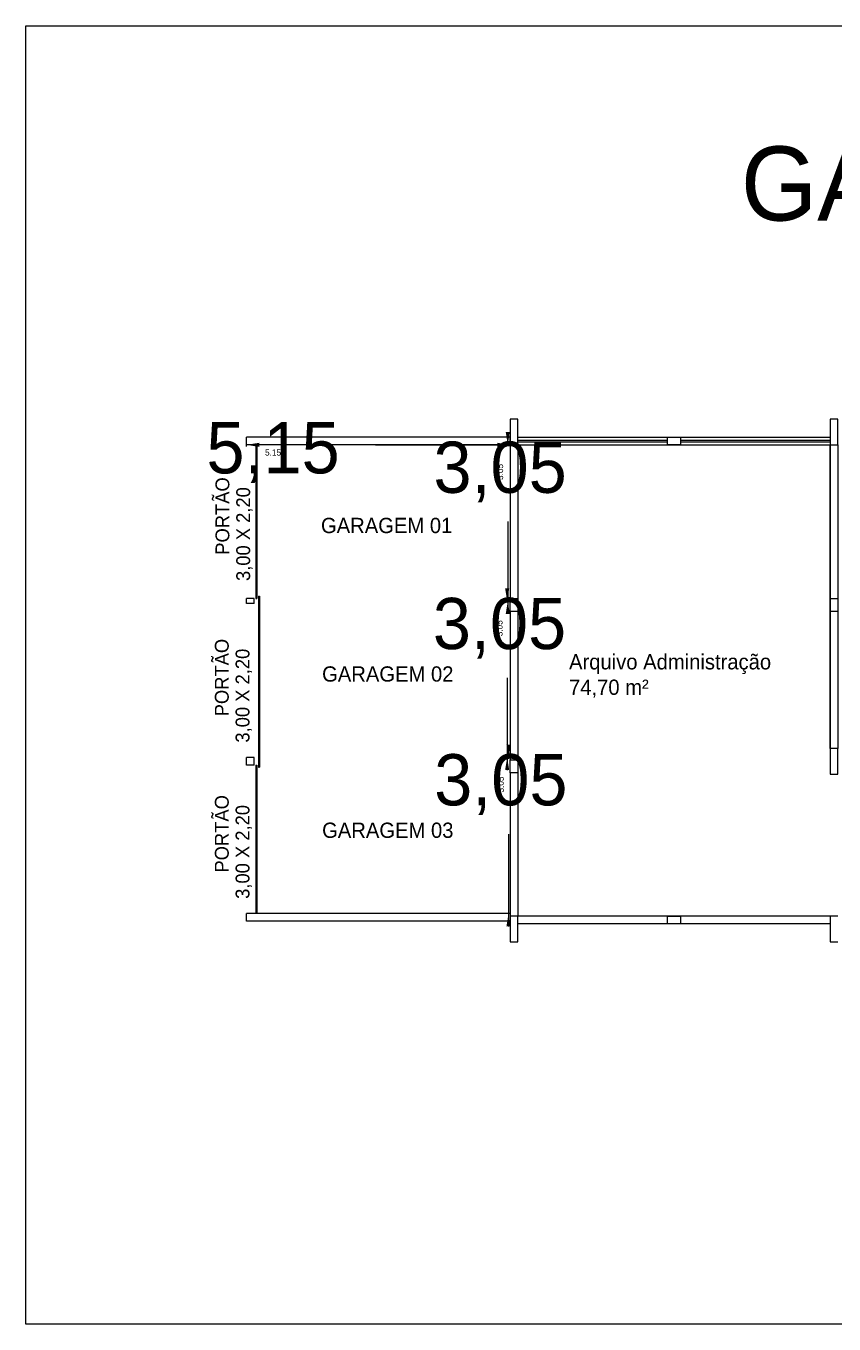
# Model space of a CAD drawing. Header units: metres. Extents: x -999 to 3200, y -1400 to 5056.
# Drawn here: x 1211.16 to 1226.94, y 4664.73 to 4690.07 of the extents above; entities that cross this region are included whole.
import ezdxf

# ---------------------------------------------------------------- set-up
doc = ezdxf.new("R2010")
doc.units = ezdxf.units.M
for name, color, linetype, true_color in [('.5', 7, 'Continuous', 0x000005), ('0.8', 7, 'Continuous', 0x000008), ('1', 7, 'Continuous', 0x000001), ('Capa4', 7, 'Continuous', 0x000004), ('DESENHO', 7, 'Continuous', 0x010c03), ('Layer2', 7, 'Continuous', 0x000002), ('PORTA', 7, 'Continuous', 0x000003), ('Vão', 7, 'Continuous', 0x000002)]:
    doc.layers.add(name, color=color, linetype=linetype, true_color=true_color)

# ---------------------------------------------------------------- blocks, each defined once
blk = doc.blocks.new('_CLOSEDFILLED')
at = {"color": 0, "linetype": 'BYBLOCK'}
blk.add_solid([(-1, 0.16), (0, 0), (-1, -0.16)], dxfattribs=at)

msp = doc.modelspace()

# ---------------------------------------------------------------- linework, layer by layer
at = {"layer": '.5', "color": 5}
for p, q in [((1227.017, 4672.691), (1226.867, 4672.691)), ((1226.867, 4672.691), (1226.867, 4672.191)), ((1226.867, 4672.191), (1227.017, 4672.191))]:
    msp.add_line(p, q, dxfattribs=at)
for points in [[(1220.767, 4681.891), (1220.767, 4682.391), (1220.617, 4682.391), (1220.617, 4681.891), (1220.767, 4681.891)], [(1220.767, 4681.891), (1220.767, 4682.391), (1220.617, 4682.391), (1220.617, 4681.891), (1220.767, 4681.891)], [(1227.017, 4681.891), (1227.017, 4682.391), (1226.867, 4682.391), (1226.867, 4681.891), (1227.017, 4681.891)], [(1223.942, 4681.891), (1223.692, 4681.891), (1223.692, 4682.041), (1223.942, 4682.041), (1223.942, 4681.891)], [(1220.617, 4678.641), (1220.617, 4678.891), (1220.767, 4678.891), (1220.767, 4678.641), (1220.617, 4678.641)], [(1226.867, 4678.641), (1226.867, 4678.891), (1227.017, 4678.891), (1227.017, 4678.641), (1226.867, 4678.641)], [(1227.017, 4675.466), (1227.017, 4675.966), (1226.867, 4675.966), (1226.867, 4675.466), (1227.017, 4675.466)], [(1220.617, 4675.491), (1220.617, 4675.741), (1220.767, 4675.741), (1220.767, 4675.491), (1220.617, 4675.491)], [(1220.767, 4672.191), (1220.767, 4672.691), (1220.617, 4672.691), (1220.617, 4672.191), (1220.767, 4672.191)], [(1220.767, 4672.191), (1220.767, 4672.691), (1220.617, 4672.691), (1220.617, 4672.191), (1220.767, 4672.191)], [(1223.942, 4672.541), (1223.692, 4672.541), (1223.692, 4672.691), (1223.942, 4672.691), (1223.942, 4672.541)]]:
    msp.add_lwpolyline(points, dxfattribs=at)
at = {"color": 7}
for p, q in [((1215.467, 4681.861), (1215.467, 4682.041)), ((1220.617, 4682.041), (1215.467, 4682.041)), ((1220.617, 4681.891), (1215.617, 4681.891)), ((1220.617, 4681.891), (1220.617, 4682.041)), ((1220.617, 4681.891), (1220.617, 4678.891)), ((1220.767, 4682.041), (1226.867, 4682.041)), ((1220.767, 4681.891), (1226.867, 4681.891)), ((1220.767, 4681.891), (1220.767, 4678.891)), ((1215.467, 4678.791), (1215.467, 4678.891)), ((1215.617, 4678.791), (1215.617, 4678.891)), ((1220.617, 4678.641), (1220.617, 4675.741)), ((1220.767, 4678.641), (1220.767, 4675.741)), ((1215.467, 4675.641), (1215.467, 4675.791)), ((1215.617, 4675.641), (1215.617, 4675.791)), ((1215.617, 4675.641), (1215.467, 4675.641)), ((1220.617, 4675.491), (1220.617, 4672.591)), ((1220.767, 4675.491), (1220.767, 4672.691)), ((1215.467, 4672.591), (1215.467, 4672.741)), ((1220.617, 4672.741), (1215.467, 4672.741)), ((1220.617, 4672.591), (1215.467, 4672.591)), ((1226.867, 4672.691), (1220.767, 4672.691)), ((1220.767, 4672.541), (1220.767, 4672.691)), ((1226.867, 4672.541), (1220.767, 4672.541))]:
    msp.add_line(p, q, dxfattribs=at)
at = {"color": 2}
for p, q in [((1215.467, 4681.891), (1215.467, 4681.891)), ((1217.987, 4681.891), (1220.367, 4681.891)), ((1220.617, 4681.891), (1220.571, 4681.891)), ((1220.617, 4681.891), (1220.617, 4681.891)), ((1220.571, 4680.392), (1220.571, 4678.591)), ((1220.571, 4678.841), (1220.559, 4678.841)), ((1220.617, 4678.841), (1220.571, 4678.841)), ((1220.559, 4677.342), (1220.559, 4675.541)), ((1220.617, 4675.791), (1220.559, 4675.791)), ((1220.617, 4675.791), (1220.585, 4675.791)), ((1220.585, 4674.292), (1220.585, 4672.491)), ((1220.617, 4672.741), (1220.585, 4672.741))]:
    msp.add_line(p, q, dxfattribs=at)
at = {"color": 1}
for p, q in [((1215.652, 4681.891), (1215.652, 4678.891)), ((1215.672, 4681.891), (1215.672, 4678.891)), ((1215.652, 4678.891), (1215.672, 4678.891)), ((1215.702, 4678.935), (1215.702, 4675.601)), ((1215.702, 4678.935), (1215.722, 4678.935)), ((1215.722, 4678.935), (1215.722, 4675.601)), ((1215.652, 4675.641), (1215.652, 4672.741)), ((1215.652, 4675.641), (1215.672, 4675.641)), ((1215.672, 4675.641), (1215.672, 4672.741)), ((1215.702, 4675.601), (1215.722, 4675.601))]:
    msp.add_line(p, q, dxfattribs=at)
at = {"color": 7}
msp.add_lwpolyline([(1226.867, 4681.891), (1227.017, 4681.891), (1227.017, 4675.966), (1226.867, 4675.966)], close=True, dxfattribs=at)
at = {"layer": '1', "color": 1}
for p, q in [((1220.767, 4682.041), (1223.692, 4682.041)), ((1220.767, 4681.891), (1223.692, 4681.891)), ((1223.942, 4682.041), (1226.867, 4682.041)), ((1223.942, 4681.891), (1226.867, 4681.891))]:
    msp.add_line(p, q, dxfattribs=at)
at = {"layer": 'Capa4', "color": 4}
msp.add_line((1226.867, 4681.891), (1226.867, 4675.966), dxfattribs=at)
at = {"layer": 'Defpoints'}
for p in [(1215.467, 4681.891), (1220.617, 4681.891), (1220.617, 4681.891), (1220.617, 4681.891), (1220.571, 4678.841), (1220.571, 4678.841), (1220.617, 4678.841), (1220.559, 4675.791), (1220.617, 4675.791), (1220.617, 4675.791), (1220.585, 4672.741), (1220.617, 4672.741)]:
    msp.add_point(p, dxfattribs=at)
at = {"layer": 'DESENHO', "color": 7, "true_color": 0x010c03}
for p, q in [((1215.617, 4681.891), (1215.467, 4681.891)), ((1215.617, 4678.891), (1215.467, 4678.891)), ((1215.617, 4678.891), (1215.467, 4678.891)), ((1215.617, 4678.791), (1215.467, 4678.791)), ((1215.617, 4675.791), (1215.467, 4675.791)), ((1215.617, 4675.791), (1215.467, 4675.791))]:
    msp.add_line(p, q, dxfattribs=at)
at = {"layer": 'Layer2', "color": 2}
msp.add_lwpolyline([(1258.978, 4664.73), (1211.162, 4664.73), (1211.162, 4690.067), (1258.978, 4690.067)], close=True, dxfattribs=at)
at = {"layer": 'PORTA', "color": 3}
msp.add_line((1215.467, 4681.861), (1215.467, 4681.891), dxfattribs=at)
at = {"layer": 'Vão', "color": 2}
for p, q in [((1220.767, 4681.981), (1223.692, 4681.981)), ((1220.767, 4681.951), (1223.692, 4681.951)), ((1223.942, 4681.981), (1226.867, 4681.981)), ((1223.942, 4681.951), (1226.867, 4681.951))]:
    msp.add_line(p, q, dxfattribs=at)

# ---------------------------------------------------------------- block references
at = {"layer": 'Layer2', "color": 2, "xscale": 0.25, "yscale": 0.25}
for p, rotation in [((1220.571, 4681.891), 270), ((1215.467, 4681.891), 180), ((1220.559, 4678.841), 270), ((1220.571, 4678.841), 90), ((1220.585, 4675.791), 270), ((1220.559, 4675.791), 90), ((1220.585, 4672.741), 90)]:
    msp.add_blockref('_CLOSEDFILLED', p, dxfattribs=dict(at, rotation=rotation))
msp.add_blockref('_CLOSEDFILLED', (1220.617, 4681.891), dxfattribs=at)

# ---------------------------------------------------------------- texts
at = {"layer": '0.8', "color": 8, "extrusion": (-0.141435, 3.16192e-13, 0.989948), "text_direction": (0.989948, 0, 0.141435)}
for s, insert, char_height, width, attachment_point in [('\\A1;GARAGENS - CENTRO ADM', (1250.557, 4686.248, 0.057), 1.44689, 41.19276, 9), ('GARAGEM 01', (1216.923, 4680.164, -0.214), 0.298, 3.787, 7), ('Arquivo Administração       74,70 m²', (1221.767, 4676.955, -0.289), 0.29798, 4.78952, 7), ('GARAGEM 02', (1216.945, 4677.265, -0.214), 0.298, 3.8526, 7), ('GARAGEM 03', (1216.945, 4674.215, -0.214), 0.298, 3.8526, 7)]:
    msp.add_mtext(s, dxfattribs=dict(at, insert=insert, char_height=char_height, width=width, attachment_point=attachment_point))
at = {"layer": '0.8', "color": 8, "extrusion": (3.16148e-13, -0.141435, 0.989948), "width": 3.14368, "attachment_point": 1, "text_direction": (0, 0.989948, 0.141435)}
for s, insert, char_height in [('PORTÃO', (1214.863, 4679.746), 0.2705), ('3,00 X 2,20', (1215.269, 4679.233), 0.27054), ('PORTÃO', (1214.851, 4676.592), 0.2705), ('3,00 X 2,20', (1215.256, 4676.079), 0.27054), ('PORTÃO', (1214.851, 4673.542), 0.2705), ('3,00 X 2,20', (1215.256, 4673.029), 0.27054)]:
    msp.add_mtext(s, dxfattribs=dict(at, insert=insert, char_height=char_height))
at = {"layer": 'Layer2', "color": 2, "char_height": 1, "attachment_point": 5}
for s, insert in [('5,15', (1215.987, 4681.741)), ('3,05', (1220.421, 4681.361)), ('3,05', (1220.409, 4678.311)), ('3,05', (1220.435, 4675.261))]:
    msp.add_mtext(s, dxfattribs=dict(at, insert=insert))
at = {"layer": 'Layer2', "color": 7, "insert": (1215.987, 4681.741), "char_height": 0.12, "attachment_point": 5}
msp.add_mtext('\\A2;5.15', dxfattribs=at)
at = {"layer": 'Layer2', "color": 7, "char_height": 0.12, "attachment_point": 5, "rotation": 90}
for insert in [(1220.421, 4681.361), (1220.409, 4678.311), (1220.435, 4675.261)]:
    msp.add_mtext('\\A2;3.05', dxfattribs=dict(at, insert=insert))

doc.saveas('drawing.dxf')
